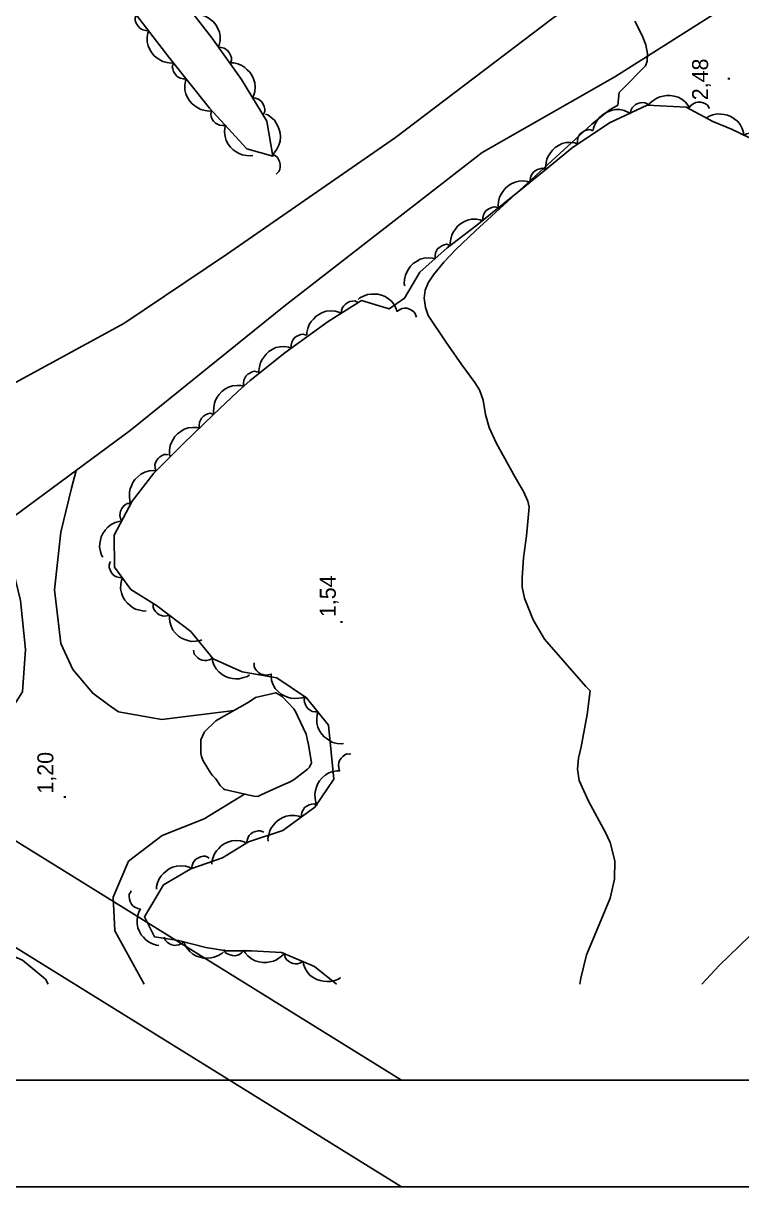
# Model space of a CAD drawing. Extents: x 747954 to 748544, y 4317181 to 4318208.
# Drawn here: x 748227 to 748294.4, y 4317181 to 4317290.1 of the extents above; entities that cross this region are included whole.
import ezdxf

# ---------------------------------------------------------------- set-up
doc = ezdxf.new("R2010")
doc.units = 0
doc.linetypes.add('DASHED', pattern=[0])
doc.layers.get('0').update_dxf_attribs({"linetype": 'CONTINUOUS'})
for name, color, linetype in [('11', 7, 'CONTINUOUS'), ('31', 7, 'CONTINUOUS'), ('44', 7, 'CONTINUOUS'), ('48', 7, 'CONTINUOUS'), ('53', 7, 'CONTINUOUS'), ('8', 7, 'CONTINUOUS'), ('PATTERN_CLASS', 7, 'CONTINUOUS')]:
    doc.layers.add(name, color=color, linetype=linetype)

msp = doc.modelspace()

# ---------------------------------------------------------------- linework, layer by layer
at = {"layer": '11', "color": 0, "linetype": 'DASHED'}
for points in [[(748302.24, 4317308.69), (748290.87, 4317300.58), (748276.68, 4317290.55), (748261.93, 4317279.38), (748246.07, 4317268.4), (748236.45, 4317261.92), (748225.96, 4317256.21), (748220.28, 4317258.54), (748211.88, 4317267.17), (748201.29, 4317279.96), (748194.41, 4317288.76), (748190.78, 4317294.75)], [(748179.65, 4317298.86), (748188.92, 4317287.28), (748197.18, 4317275.26), (748205.55, 4317265.23), (748211.11, 4317259.3), (748215.04, 4317254.92), (748221.9, 4317246.96), (748224.09, 4317244.38), (748225.41, 4317243.3), (748237.05, 4317251.9), (748251.46, 4317263.52), (748270.05, 4317277.96), (748282.5, 4317285.05), (748296.63, 4317294.02)]]:
    msp.add_lwpolyline(points, dxfattribs=at)
at = {"layer": '31', "color": 0, "linetype": 'CONTINUOUS'}
msp.add_lwpolyline([(748245.9, 4317218.23), (748245.8, 4317218.29), (748245.5, 4317218.61), (748245.49, 4317218.62), (748245.07, 4317219.23), (748244.78, 4317219.56), (748244.57, 4317219.8), (748243.88, 4317220.92), (748243.73, 4317221.34), (748243.66, 4317221.61), (748243.68, 4317222.9), (748243.99, 4317223.6), (748244.03, 4317223.66), (748245.08, 4317224.67), (748245.45, 4317224.9), (748245.83, 4317225.12), (748247.84, 4317226.23), (748248.22, 4317226.46), (748248.79, 4317226.87), (748250.72, 4317227.3), (748251.11, 4317227.1), (748251.33, 4317226.94), (748252.41, 4317225.82), (748252.6, 4317225.42), (748252.74, 4317225.15), (748253.56, 4317223.42), (748253.66, 4317223), (748253.78, 4317222.46), (748254.04, 4317220.73), (748253.85, 4317220.34), (748253.67, 4317220.16), (748252.43, 4317219.19), (748252.06, 4317218.96), (748251.39, 4317218.67), (748249.41, 4317217.77), (748249.02, 4317217.58), (748248.65, 4317217.61), (748245.9, 4317218.23)], dxfattribs=at)
at = {"layer": '44', "color": 0, "linetype": 'CONTINUOUS'}
for points in [[(748279.21, 4317200), (748279.31, 4317200.55), (748279.84, 4317202.73), (748280.61, 4317204.51), (748282.06, 4317208.05), (748282.46, 4317209.83), (748282.49, 4317211.54), (748282.06, 4317213.26), (748281.62, 4317214.21), (748280.04, 4317217.15), (748279.16, 4317219.1), (748279.01, 4317220.15), (748279.09, 4317221.19), (748279.35, 4317222.23), (748279.92, 4317225.28), (748280.18, 4317227.48), (748279.79, 4317227.9), (748275.91, 4317232.35), (748274.85, 4317234.14), (748274.02, 4317236.19), (748273.81, 4317237.21), (748273.81, 4317238.1), (748273.94, 4317239.96), (748274.21, 4317242.01), (748274.48, 4317244.71), (748274.34, 4317245.29), (748273.94, 4317246.17), (748273.19, 4317247.46), (748271.36, 4317250.73), (748270.73, 4317252.19), (748270.38, 4317253.41), (748270.16, 4317254.75), (748269.82, 4317255.71), (748269.38, 4317256.39), (748268.14, 4317258.05), (748266.64, 4317260.21), (748265, 4317262.69), (748264.73, 4317263.44), (748264.62, 4317264.31), (748264.71, 4317265.07), (748264.99, 4317265.76), (748265.49, 4317266.51), (748266.45, 4317267.67), (748267.6, 4317268.86), (748269.45, 4317270.62), (748280.35, 4317280.63), (748281.96, 4317281.94), (748282.78, 4317282.41), (748282.91, 4317283.59), (748283.23, 4317283.9), (748285.38, 4317286.08), (748285.54, 4317286.54), (748285.57, 4317287.21), (748285.42, 4317288.06), (748285.08, 4317288.92), (748284.37, 4317290.29)], [(748295.09, 4317204.46), (748292.28, 4317201.73), (748290.68, 4317200.02), (748290.66, 4317200)]]:
    msp.add_lwpolyline(points, dxfattribs=at)
at = {"layer": '53', "color": 0, "linetype": 'CONTINUOUS'}
for points in [[(748241.11, 4317286.36), (748240.87, 4317286.33), (748240.51, 4317286.39), (748240.1, 4317286.49), (748239.82, 4317286.64), (748239.56, 4317286.84), (748239.31, 4317287.03), (748239.08, 4317287.3), (748238.89, 4317287.62), (748238.73, 4317287.97), (748238.65, 4317288.35), (748238.64, 4317288.79), (748238.71, 4317289.15), (748238.79, 4317289.38), (748238.52, 4317289.4), (748238.23, 4317289.46), (748238.05, 4317289.57), (748237.88, 4317289.69), (748237.72, 4317289.89), (748237.62, 4317290.09), (748237.53, 4317290.33), (748237.51, 4317290.55), (748237.57, 4317290.74), (748237.62, 4317290.89)], [(748243.09, 4317290.93), (748243.32, 4317290.95), (748243.69, 4317290.88), (748244.09, 4317290.76), (748244.36, 4317290.6), (748244.62, 4317290.4), (748244.86, 4317290.2), (748245.08, 4317289.93), (748245.27, 4317289.6), (748245.42, 4317289.24), (748245.48, 4317288.86), (748245.48, 4317288.42), (748245.4, 4317288.06), (748245.31, 4317287.83), (748245.58, 4317287.81), (748245.87, 4317287.74), (748246.05, 4317287.63), (748246.21, 4317287.5), (748246.36, 4317287.29), (748246.46, 4317287.09), (748246.54, 4317286.84), (748246.56, 4317286.63), (748246.48, 4317286.44), (748246.43, 4317286.29)], [(748244.67, 4317281.88), (748244.44, 4317281.85), (748244.07, 4317281.91), (748243.67, 4317282), (748243.38, 4317282.15), (748243.12, 4317282.34), (748242.87, 4317282.53), (748242.63, 4317282.79), (748242.43, 4317283.11), (748242.27, 4317283.46), (748242.18, 4317283.84), (748242.17, 4317284.28), (748242.23, 4317284.64), (748242.31, 4317284.87), (748242.03, 4317284.88), (748241.75, 4317284.94), (748241.56, 4317285.04), (748241.39, 4317285.16), (748241.23, 4317285.37), (748241.12, 4317285.56), (748241.04, 4317285.8), (748241, 4317286.02), (748241.07, 4317286.21), (748241.11, 4317286.36)], [(748246.55, 4317286.37), (748246.78, 4317286.37), (748247.14, 4317286.27), (748247.53, 4317286.12), (748247.79, 4317285.94), (748248.03, 4317285.72), (748248.26, 4317285.5), (748248.46, 4317285.21), (748248.61, 4317284.87), (748248.74, 4317284.5), (748248.77, 4317284.11), (748248.73, 4317283.68), (748248.63, 4317283.33), (748248.52, 4317283.11), (748248.79, 4317283.06), (748249.07, 4317282.97), (748249.24, 4317282.84), (748249.4, 4317282.7), (748249.53, 4317282.48), (748249.61, 4317282.27), (748249.67, 4317282.02), (748249.67, 4317281.8), (748249.58, 4317281.62), (748249.52, 4317281.48)], [(748285.67, 4317282.38), (748285.8, 4317282.58), (748286.08, 4317282.81), (748286.43, 4317283.06), (748286.72, 4317283.17), (748287.04, 4317283.25), (748287.35, 4317283.31), (748287.7, 4317283.32), (748288.07, 4317283.26), (748288.44, 4317283.15), (748288.78, 4317282.96), (748289.12, 4317282.68), (748289.36, 4317282.4), (748289.48, 4317282.19), (748289.67, 4317282.39), (748289.9, 4317282.57), (748290.1, 4317282.64), (748290.3, 4317282.69), (748290.56, 4317282.67), (748290.78, 4317282.62), (748291.02, 4317282.53), (748291.2, 4317282.41), (748291.3, 4317282.24), (748291.39, 4317282.1)], [(748248.56, 4317277.69), (748248.33, 4317277.64), (748247.97, 4317277.67), (748247.55, 4317277.74), (748247.26, 4317277.86), (748246.98, 4317278.03), (748246.72, 4317278.2), (748246.46, 4317278.45), (748246.24, 4317278.75), (748246.05, 4317279.09), (748245.94, 4317279.46), (748245.89, 4317279.89), (748245.92, 4317280.26), (748245.99, 4317280.5), (748245.71, 4317280.49), (748245.42, 4317280.52), (748245.23, 4317280.61), (748245.05, 4317280.72), (748244.87, 4317280.91), (748244.75, 4317281.1), (748244.65, 4317281.33), (748244.6, 4317281.54), (748244.65, 4317281.74), (748244.69, 4317281.9)], [(748280.48, 4317280.02), (748280.5, 4317280.25), (748280.64, 4317280.59), (748280.83, 4317280.97), (748281.04, 4317281.21), (748281.28, 4317281.42), (748281.53, 4317281.62), (748281.84, 4317281.79), (748282.19, 4317281.91), (748282.57, 4317281.99), (748282.96, 4317281.98), (748283.39, 4317281.9), (748283.73, 4317281.76), (748283.93, 4317281.62), (748284.01, 4317281.89), (748284.13, 4317282.16), (748284.28, 4317282.31), (748284.43, 4317282.45), (748284.67, 4317282.56), (748284.88, 4317282.62), (748285.13, 4317282.65), (748285.35, 4317282.63), (748285.52, 4317282.52), (748285.66, 4317282.44)], [(748249.75, 4317281.57), (748249.97, 4317281.48), (748250.26, 4317281.26), (748250.58, 4317280.98), (748250.75, 4317280.71), (748250.9, 4317280.42), (748251.03, 4317280.13), (748251.11, 4317279.79), (748251.13, 4317279.42), (748251.11, 4317279.03), (748251, 4317278.66), (748250.8, 4317278.27), (748250.58, 4317277.97), (748250.4, 4317277.81), (748250.63, 4317277.67), (748250.86, 4317277.48), (748250.97, 4317277.3), (748251.06, 4317277.11), (748251.11, 4317276.86), (748251.11, 4317276.63), (748251.07, 4317276.38), (748250.99, 4317276.18), (748250.84, 4317276.04), (748250.73, 4317275.93)], [(748291.16, 4317281.25), (748291.35, 4317281.38), (748291.7, 4317281.49), (748292.11, 4317281.58), (748292.43, 4317281.57), (748292.75, 4317281.52), (748293.06, 4317281.46), (748293.39, 4317281.33), (748293.7, 4317281.13), (748294.01, 4317280.89), (748294.25, 4317280.58), (748294.46, 4317280.2), (748294.56, 4317279.85), (748294.59, 4317279.6), (748294.84, 4317279.71), (748295.13, 4317279.79), (748295.34, 4317279.78), (748295.55, 4317279.74), (748295.78, 4317279.63), (748295.96, 4317279.5), (748296.14, 4317279.33), (748296.27, 4317279.14), (748296.3, 4317278.94), (748296.32, 4317278.79)], [(748276.03, 4317276.37), (748276, 4317276.6), (748276.05, 4317276.97), (748276.14, 4317277.38), (748276.28, 4317277.66), (748276.46, 4317277.93), (748276.65, 4317278.19), (748276.91, 4317278.42), (748277.22, 4317278.63), (748277.57, 4317278.8), (748277.95, 4317278.89), (748278.38, 4317278.91), (748278.75, 4317278.86), (748278.98, 4317278.78), (748278.99, 4317279.06), (748279.04, 4317279.35), (748279.14, 4317279.54), (748279.26, 4317279.71), (748279.46, 4317279.87), (748279.65, 4317279.98), (748279.89, 4317280.07), (748280.11, 4317280.11), (748280.3, 4317280.05), (748280.45, 4317280)], [(748271.58, 4317272.78), (748271.55, 4317273.01), (748271.6, 4317273.37), (748271.7, 4317273.78), (748271.84, 4317274.07), (748272.03, 4317274.33), (748272.22, 4317274.59), (748272.48, 4317274.82), (748272.79, 4317275.02), (748273.14, 4317275.19), (748273.52, 4317275.28), (748273.96, 4317275.3), (748274.32, 4317275.24), (748274.55, 4317275.16), (748274.56, 4317275.44), (748274.61, 4317275.73), (748274.72, 4317275.91), (748274.84, 4317276.09), (748275.04, 4317276.25), (748275.24, 4317276.36), (748275.47, 4317276.44), (748275.69, 4317276.48), (748275.88, 4317276.41), (748276.03, 4317276.37)], [(748267.08, 4317269.25), (748267.05, 4317269.48), (748267.11, 4317269.85), (748267.22, 4317270.25), (748267.37, 4317270.53), (748267.56, 4317270.79), (748267.75, 4317271.05), (748268.02, 4317271.28), (748268.33, 4317271.47), (748268.69, 4317271.63), (748269.07, 4317271.71), (748269.51, 4317271.72), (748269.87, 4317271.66), (748270.1, 4317271.57), (748270.11, 4317271.85), (748270.17, 4317272.13), (748270.28, 4317272.32), (748270.4, 4317272.49), (748270.61, 4317272.65), (748270.81, 4317272.75), (748271.05, 4317272.83), (748271.26, 4317272.86), (748271.46, 4317272.8), (748271.61, 4317272.75)], [(748262.8, 4317265.46), (748262.75, 4317265.69), (748262.79, 4317266.05), (748262.86, 4317266.47), (748262.99, 4317266.76), (748263.16, 4317267.03), (748263.34, 4317267.3), (748263.59, 4317267.55), (748263.89, 4317267.76), (748264.23, 4317267.95), (748264.61, 4317268.06), (748265.04, 4317268.1), (748265.41, 4317268.06), (748265.65, 4317267.99), (748265.64, 4317268.27), (748265.68, 4317268.56), (748265.77, 4317268.75), (748265.88, 4317268.93), (748266.08, 4317269.1), (748266.27, 4317269.22), (748266.5, 4317269.32), (748266.71, 4317269.36), (748266.91, 4317269.31), (748267.06, 4317269.27)], [(748258.42, 4317264.18), (748258.59, 4317264.33), (748258.92, 4317264.5), (748259.31, 4317264.65), (748259.63, 4317264.69), (748259.95, 4317264.69), (748260.27, 4317264.67), (748260.61, 4317264.59), (748260.95, 4317264.45), (748261.29, 4317264.25), (748261.58, 4317263.99), (748261.84, 4317263.64), (748262, 4317263.31), (748262.06, 4317263.07), (748262.3, 4317263.22), (748262.56, 4317263.34), (748262.78, 4317263.36), (748262.99, 4317263.36), (748263.23, 4317263.28), (748263.43, 4317263.18), (748263.64, 4317263.03), (748263.79, 4317262.87), (748263.85, 4317262.68), (748263.9, 4317262.53)], [(748253.61, 4317260.87), (748253.6, 4317261.1), (748253.7, 4317261.45), (748253.84, 4317261.85), (748254.02, 4317262.11), (748254.23, 4317262.35), (748254.45, 4317262.59), (748254.74, 4317262.79), (748255.07, 4317262.95), (748255.44, 4317263.08), (748255.83, 4317263.12), (748256.26, 4317263.08), (748256.62, 4317262.99), (748256.84, 4317262.88), (748256.88, 4317263.15), (748256.97, 4317263.43), (748257.1, 4317263.6), (748257.23, 4317263.76), (748257.45, 4317263.9), (748257.66, 4317263.98), (748257.91, 4317264.04), (748258.13, 4317264.05), (748258.31, 4317263.96), (748258.46, 4317263.9)], [(748249.15, 4317257.26), (748249.12, 4317257.49), (748249.18, 4317257.86), (748249.27, 4317258.27), (748249.42, 4317258.55), (748249.6, 4317258.81), (748249.8, 4317259.07), (748250.06, 4317259.3), (748250.37, 4317259.5), (748250.72, 4317259.67), (748251.1, 4317259.75), (748251.54, 4317259.77), (748251.9, 4317259.72), (748252.13, 4317259.63), (748252.14, 4317259.91), (748252.2, 4317260.19), (748252.3, 4317260.38), (748252.42, 4317260.55), (748252.63, 4317260.72), (748252.82, 4317260.82), (748253.06, 4317260.91), (748253.28, 4317260.94), (748253.47, 4317260.88), (748253.62, 4317260.83)], [(748244.9, 4317253.44), (748244.85, 4317253.67), (748244.88, 4317254.03), (748244.94, 4317254.45), (748245.06, 4317254.74), (748245.22, 4317255.02), (748245.39, 4317255.29), (748245.63, 4317255.55), (748245.93, 4317255.77), (748246.27, 4317255.97), (748246.64, 4317256.08), (748247.07, 4317256.13), (748247.44, 4317256.11), (748247.68, 4317256.05), (748247.67, 4317256.32), (748247.7, 4317256.61), (748247.79, 4317256.81), (748247.89, 4317256.99), (748248.08, 4317257.17), (748248.27, 4317257.29), (748248.5, 4317257.39), (748248.71, 4317257.45), (748248.91, 4317257.4), (748249.06, 4317257.36)], [(748240.78, 4317249.48), (748240.73, 4317249.7), (748240.75, 4317250.07), (748240.8, 4317250.49), (748240.92, 4317250.78), (748241.08, 4317251.06), (748241.25, 4317251.33), (748241.49, 4317251.59), (748241.79, 4317251.82), (748242.12, 4317252.02), (748242.49, 4317252.14), (748242.92, 4317252.19), (748243.29, 4317252.17), (748243.53, 4317252.11), (748243.52, 4317252.38), (748243.54, 4317252.67), (748243.63, 4317252.87), (748243.73, 4317253.05), (748243.92, 4317253.23), (748244.11, 4317253.36), (748244.34, 4317253.46), (748244.55, 4317253.52), (748244.75, 4317253.47), (748244.9, 4317253.44)], [(748237.09, 4317245.11), (748237.01, 4317245.33), (748236.98, 4317245.69), (748236.97, 4317246.11), (748237.05, 4317246.42), (748237.17, 4317246.72), (748237.3, 4317247.01), (748237.49, 4317247.3), (748237.75, 4317247.57), (748238.06, 4317247.82), (748238.41, 4317247.99), (748238.83, 4317248.11), (748239.19, 4317248.14), (748239.44, 4317248.11), (748239.38, 4317248.38), (748239.37, 4317248.67), (748239.43, 4317248.88), (748239.5, 4317249.08), (748239.66, 4317249.28), (748239.83, 4317249.43), (748240.04, 4317249.57), (748240.24, 4317249.65), (748240.44, 4317249.64), (748240.6, 4317249.63)], [(748234.48, 4317240.02), (748234.36, 4317240.22), (748234.26, 4317240.57), (748234.18, 4317240.98), (748234.2, 4317241.3), (748234.26, 4317241.62), (748234.34, 4317241.93), (748234.48, 4317242.25), (748234.69, 4317242.56), (748234.94, 4317242.85), (748235.26, 4317243.09), (748235.65, 4317243.28), (748236, 4317243.37), (748236.25, 4317243.39), (748236.15, 4317243.65), (748236.08, 4317243.93), (748236.1, 4317244.14), (748236.14, 4317244.35), (748236.26, 4317244.58), (748236.4, 4317244.76), (748236.58, 4317244.93), (748236.77, 4317245.05), (748236.97, 4317245.07), (748237.13, 4317245.09)], [(748238.55, 4317234.99), (748238.32, 4317234.97), (748237.96, 4317235.04), (748237.55, 4317235.16), (748237.28, 4317235.32), (748237.02, 4317235.51), (748236.78, 4317235.72), (748236.55, 4317235.99), (748236.37, 4317236.31), (748236.22, 4317236.67), (748236.15, 4317237.06), (748236.16, 4317237.49), (748236.23, 4317237.85), (748236.32, 4317238.08), (748236.05, 4317238.11), (748235.77, 4317238.17), (748235.58, 4317238.29), (748235.42, 4317238.41), (748235.26, 4317238.63), (748235.17, 4317238.83), (748235.09, 4317239.07), (748235.07, 4317239.29), (748235.14, 4317239.48), (748235.2, 4317239.62)], [(748243.78, 4317232.26), (748243.56, 4317232.17), (748243.19, 4317232.14), (748242.77, 4317232.13), (748242.46, 4317232.2), (748242.16, 4317232.31), (748241.87, 4317232.44), (748241.57, 4317232.63), (748241.3, 4317232.89), (748241.06, 4317233.19), (748240.88, 4317233.54), (748240.76, 4317233.95), (748240.72, 4317234.32), (748240.74, 4317234.57), (748240.47, 4317234.51), (748240.18, 4317234.49), (748239.98, 4317234.55), (748239.78, 4317234.62), (748239.57, 4317234.78), (748239.42, 4317234.94), (748239.28, 4317235.15), (748239.19, 4317235.35), (748239.21, 4317235.55), (748239.21, 4317235.71)], [(748248.23, 4317228.98), (748248.04, 4317228.85), (748247.69, 4317228.73), (748247.28, 4317228.62), (748246.96, 4317228.62), (748246.64, 4317228.66), (748246.33, 4317228.72), (748246, 4317228.84), (748245.68, 4317229.03), (748245.37, 4317229.26), (748245.12, 4317229.56), (748244.9, 4317229.94), (748244.78, 4317230.29), (748244.75, 4317230.53), (748244.5, 4317230.41), (748244.22, 4317230.33), (748244.01, 4317230.34), (748243.8, 4317230.36), (748243.56, 4317230.47), (748243.38, 4317230.59), (748243.19, 4317230.76), (748243.06, 4317230.94), (748243.03, 4317231.14), (748243, 4317231.3)], [(748253.42, 4317226.94), (748253.21, 4317226.84), (748252.85, 4317226.79), (748252.43, 4317226.76), (748252.12, 4317226.81), (748251.81, 4317226.91), (748251.51, 4317227.01), (748251.21, 4317227.19), (748250.92, 4317227.43), (748250.66, 4317227.72), (748250.46, 4317228.05), (748250.31, 4317228.46), (748250.26, 4317228.83), (748250.27, 4317229.07), (748250, 4317229), (748249.71, 4317228.96), (748249.5, 4317229.01), (748249.3, 4317229.07), (748249.08, 4317229.22), (748248.92, 4317229.37), (748248.77, 4317229.57), (748248.67, 4317229.77), (748248.68, 4317229.97), (748248.67, 4317230.13)], [(748257.06, 4317222.54), (748256.83, 4317222.51), (748256.47, 4317222.56), (748256.06, 4317222.65), (748255.77, 4317222.8), (748255.51, 4317222.98), (748255.25, 4317223.17), (748255.01, 4317223.43), (748254.81, 4317223.74), (748254.64, 4317224.09), (748254.56, 4317224.47), (748254.54, 4317224.91), (748254.59, 4317225.27), (748254.67, 4317225.51), (748254.4, 4317225.51), (748254.11, 4317225.57), (748253.92, 4317225.67), (748253.75, 4317225.79), (748253.59, 4317225.99), (748253.48, 4317226.19), (748253.39, 4317226.42), (748253.36, 4317226.64), (748253.42, 4317226.83), (748253.46, 4317226.99)], [(748254.55, 4317216.84), (748254.45, 4317217.05), (748254.39, 4317217.41), (748254.36, 4317217.83), (748254.42, 4317218.15), (748254.51, 4317218.45), (748254.62, 4317218.75), (748254.8, 4317219.06), (748255.04, 4317219.34), (748255.33, 4317219.6), (748255.67, 4317219.8), (748256.08, 4317219.94), (748256.44, 4317220), (748256.69, 4317219.99), (748256.62, 4317220.26), (748256.58, 4317220.54), (748256.63, 4317220.75), (748256.69, 4317220.95), (748256.84, 4317221.17), (748256.99, 4317221.33), (748257.19, 4317221.48), (748257.39, 4317221.58), (748257.59, 4317221.57), (748257.75, 4317221.58)], [(748249.99, 4317213.41), (748249.97, 4317213.64), (748250.04, 4317214), (748250.16, 4317214.41), (748250.31, 4317214.68), (748250.51, 4317214.94), (748250.72, 4317215.18), (748250.99, 4317215.41), (748251.31, 4317215.59), (748251.67, 4317215.74), (748252.06, 4317215.81), (748252.49, 4317215.8), (748252.85, 4317215.73), (748253.08, 4317215.64), (748253.1, 4317215.91), (748253.17, 4317216.19), (748253.29, 4317216.38), (748253.41, 4317216.54), (748253.62, 4317216.69), (748253.83, 4317216.79), (748254.07, 4317216.87), (748254.29, 4317216.89), (748254.47, 4317216.82), (748254.62, 4317216.76)], [(748244.71, 4317211.23), (748244.71, 4317211.47), (748244.81, 4317211.82), (748244.95, 4317212.22), (748245.13, 4317212.48), (748245.35, 4317212.72), (748245.57, 4317212.95), (748245.86, 4317213.15), (748246.2, 4317213.31), (748246.57, 4317213.43), (748246.95, 4317213.47), (748247.39, 4317213.43), (748247.74, 4317213.33), (748247.96, 4317213.22), (748248.01, 4317213.49), (748248.1, 4317213.77), (748248.22, 4317213.94), (748248.36, 4317214.1), (748248.58, 4317214.24), (748248.79, 4317214.32), (748249.04, 4317214.37), (748249.26, 4317214.38), (748249.44, 4317214.29), (748249.59, 4317214.23)], [(748239.52, 4317208.9), (748239.52, 4317209.14), (748239.62, 4317209.49), (748239.78, 4317209.88), (748239.96, 4317210.14), (748240.18, 4317210.38), (748240.41, 4317210.6), (748240.7, 4317210.8), (748241.03, 4317210.95), (748241.41, 4317211.07), (748241.8, 4317211.1), (748242.23, 4317211.06), (748242.58, 4317210.95), (748242.8, 4317210.84), (748242.85, 4317211.11), (748242.94, 4317211.39), (748243.07, 4317211.56), (748243.21, 4317211.71), (748243.44, 4317211.84), (748243.65, 4317211.92), (748243.89, 4317211.98), (748244.11, 4317211.98), (748244.29, 4317211.89), (748244.44, 4317211.82)], [(748239.73, 4317203.63), (748239.5, 4317203.65), (748239.15, 4317203.77), (748238.77, 4317203.95), (748238.53, 4317204.15), (748238.3, 4317204.39), (748238.09, 4317204.63), (748237.92, 4317204.93), (748237.78, 4317205.28), (748237.69, 4317205.66), (748237.69, 4317206.05), (748237.76, 4317206.47), (748237.89, 4317206.82), (748238.01, 4317207.03), (748237.75, 4317207.1), (748237.48, 4317207.21), (748237.31, 4317207.35), (748237.17, 4317207.5), (748237.05, 4317207.73), (748236.99, 4317207.95), (748236.95, 4317208.2), (748236.96, 4317208.42), (748237.07, 4317208.59), (748237.14, 4317208.73)], [(748245.79, 4317203.02), (748245.63, 4317202.86), (748245.3, 4317202.68), (748244.92, 4317202.51), (748244.61, 4317202.45), (748244.28, 4317202.44), (748243.96, 4317202.44), (748243.62, 4317202.51), (748243.27, 4317202.63), (748242.92, 4317202.81), (748242.63, 4317203.06), (748242.35, 4317203.4), (748242.17, 4317203.72), (748242.1, 4317203.96), (748241.87, 4317203.8), (748241.61, 4317203.67), (748241.4, 4317203.64), (748241.19, 4317203.63), (748240.94, 4317203.69), (748240.73, 4317203.78), (748240.52, 4317203.92), (748240.36, 4317204.07), (748240.3, 4317204.26), (748240.24, 4317204.41)], [(748251.53, 4317202.94), (748251.4, 4317202.75), (748251.12, 4317202.52), (748250.77, 4317202.27), (748250.48, 4317202.16), (748250.16, 4317202.09), (748249.85, 4317202.02), (748249.5, 4317202.02), (748249.13, 4317202.08), (748248.76, 4317202.19), (748248.41, 4317202.38), (748248.08, 4317202.66), (748247.84, 4317202.94), (748247.72, 4317203.16), (748247.53, 4317202.96), (748247.3, 4317202.78), (748247.1, 4317202.71), (748246.9, 4317202.66), (748246.64, 4317202.67), (748246.42, 4317202.73), (748246.18, 4317202.82), (748246, 4317202.94), (748245.9, 4317203.11), (748245.82, 4317203.25)], [(748256.77, 4317200.61), (748256.58, 4317200.47), (748256.24, 4317200.35), (748255.83, 4317200.24), (748255.51, 4317200.23), (748255.19, 4317200.27), (748254.88, 4317200.32), (748254.55, 4317200.43), (748254.22, 4317200.62), (748253.91, 4317200.85), (748253.65, 4317201.14), (748253.43, 4317201.52), (748253.31, 4317201.86), (748253.27, 4317202.11), (748253.02, 4317201.98), (748252.74, 4317201.89), (748252.53, 4317201.9), (748252.32, 4317201.92), (748252.08, 4317202.02), (748251.89, 4317202.15), (748251.7, 4317202.31), (748251.57, 4317202.49), (748251.54, 4317202.69), (748251.51, 4317202.84)]]:
    msp.add_lwpolyline(points, dxfattribs=at)
at = {"layer": '8', "color": 0, "linetype": 'DASHED'}
for points in [[(748229.34, 4317200), (748229.12, 4317200.46), (748226.95, 4317202.23), (748223.2, 4317203.86), (748219.38, 4317207.52), (748216.39, 4317212.81), (748218.01, 4317218.17), (748221.4, 4317221.38), (748223.88, 4317223.73), (748225.76, 4317225.53), (748226.96, 4317227.4), (748227.24, 4317231.36), (748226.77, 4317235.96), (748225.86, 4317239.71), (748224.73, 4317243.12), (748221.71, 4317246.64), (748218.58, 4317248.08), (748215.15, 4317251.19), (748213.41, 4317253.58), (748213.38, 4317256.78)], [(748235.02, 4317226.19), (748235.94, 4317225.52), (748240.02, 4317224.79), (748246.79, 4317225.65)]]:
    msp.add_lwpolyline(points, dxfattribs=at)
at = {"layer": '8', "color": 0, "linetype": 'CONTINUOUS'}
for points in [[(748231.99, 4317248.16), (748231.55, 4317246.48), (748230.54, 4317242.37), (748229.94, 4317236.96), (748230.54, 4317231.94), (748231.66, 4317229.48), (748233.53, 4317227.27), (748235.02, 4317226.19)], [(748247.76, 4317217.81), (748244, 4317215.48), (748240.04, 4317213.92), (748236.9, 4317211.51), (748235.46, 4317208.15), (748235.6, 4317205), (748238.35, 4317200)]]:
    msp.add_lwpolyline(points, dxfattribs=at)
at = {"layer": 'PATTERN_CLASS', "color": 0, "linetype": 'CONTINUOUS'}
for points in [[(748240.44, 4317294.23), (748244.69, 4317288.71), (748247.5, 4317284.8), (748249.87, 4317280.9), (748250.44, 4317277.61), (748248, 4317278.3), (748244.48, 4317282.12), (748240.68, 4317286.91), (748236.17, 4317292.78)], [(748256.41, 4317200), (748254.34, 4317201.64), (748251.23, 4317202.96), (748248.41, 4317203.11), (748246.07, 4317203.11), (748244.13, 4317203.44), (748241.57, 4317204.08), (748239.32, 4317204.44), (748238.38, 4317206.29), (748240.17, 4317209.29), (748242.75, 4317210.82), (748245.7, 4317211.84), (748248.14, 4317213.34), (748251.37, 4317214.41), (748254.37, 4317216.58), (748256.15, 4317219.21), (748255.66, 4317224.27), (748253.58, 4317226.84), (748250.79, 4317228.71), (748247.55, 4317229.28), (748244.84, 4317230.48), (748242.73, 4317233.05), (748239.52, 4317235.48), (748237.11, 4317236.98), (748235.59, 4317239.08), (748235.56, 4317242.09), (748237.22, 4317245.27), (748239.26, 4317247.9), (748242.01, 4317250.66), (748244.84, 4317253.38), (748247.15, 4317255.56), (748248.3, 4317256.58), (748251.54, 4317259.17), (748255.61, 4317262.12), (748258.74, 4317264.08), (748261.33, 4317263.3), (748262.78, 4317264.3), (748264.22, 4317266.73), (748266.78, 4317269.02), (748269.55, 4317271.16), (748273.42, 4317274.26), (748275.86, 4317276.23), (748278.5, 4317278.4), (748282, 4317280.73), (748285.55, 4317282.39), (748289.2, 4317282.21), (748291.69, 4317280.86), (748293.44, 4317280.16), (748295.14, 4317279.35)]]:
    msp.add_lwpolyline(points, dxfattribs=at)

# ---------------------------------------------------------------- texts
at = {"layer": '48', "color": 0, "linetype": 'CONTINUOUS'}
for s, p in [(' 2,48', (748291.25, 4317282.31)), ('.', (748293.31, 4317284.62)), (' 1,54', (748256.33, 4317233.85)), ('.', (748256.99, 4317233.67)), (' 1,20', (748229.84, 4317217.3)), ('.', (748231.03, 4317217.26))]:
    msp.add_text(s, height=1.5, rotation=90, dxfattribs=at).set_placement(p)

# ---------------------------------------------------------------- meshes
at = {"color": 0, "linetype": 'CONTINUOUS'}
mesh = msp.add_polyface(dxfattribs=at)
corners = [(747954.5, 4317181), (747954.5, 4317181), (747954.5, 4317371.96), (748262.5, 4317181), (747954.5, 4317546.49), (748544, 4317181), (747954.5, 4318207.5), (748544, 4317842.01), (748544, 4318207.5)]
mesh.append_faces([[corners[k] for k in face] for face in [(0, 1, 3, 2), (2, 3, 5, 4), (4, 5, 7, 6), (6, 7, 8, 8)]], dxfattribs={"vtx0": -1, "vtx2": -1, "color": 0})
mesh = msp.add_polyface(dxfattribs=at)
corners = [(747964.5, 4317191), (747964.5, 4317191), (747964.5, 4317375.76), (748262.5, 4317191), (747964.5, 4317544.09), (748534, 4317191), (747964.5, 4318011), (748534, 4317657.91), (748262.5, 4318011), (748534, 4317842.67), (748534, 4318011)]
mesh.append_faces([[corners[k] for k in face] for face in [(0, 1, 3, 2), (2, 3, 5, 4), (4, 5, 7, 6), (6, 7, 9, 8), (8, 9, 10, 10)]], dxfattribs={"vtx0": -1, "vtx2": -1, "color": 0})

doc.saveas('drawing.dxf')
